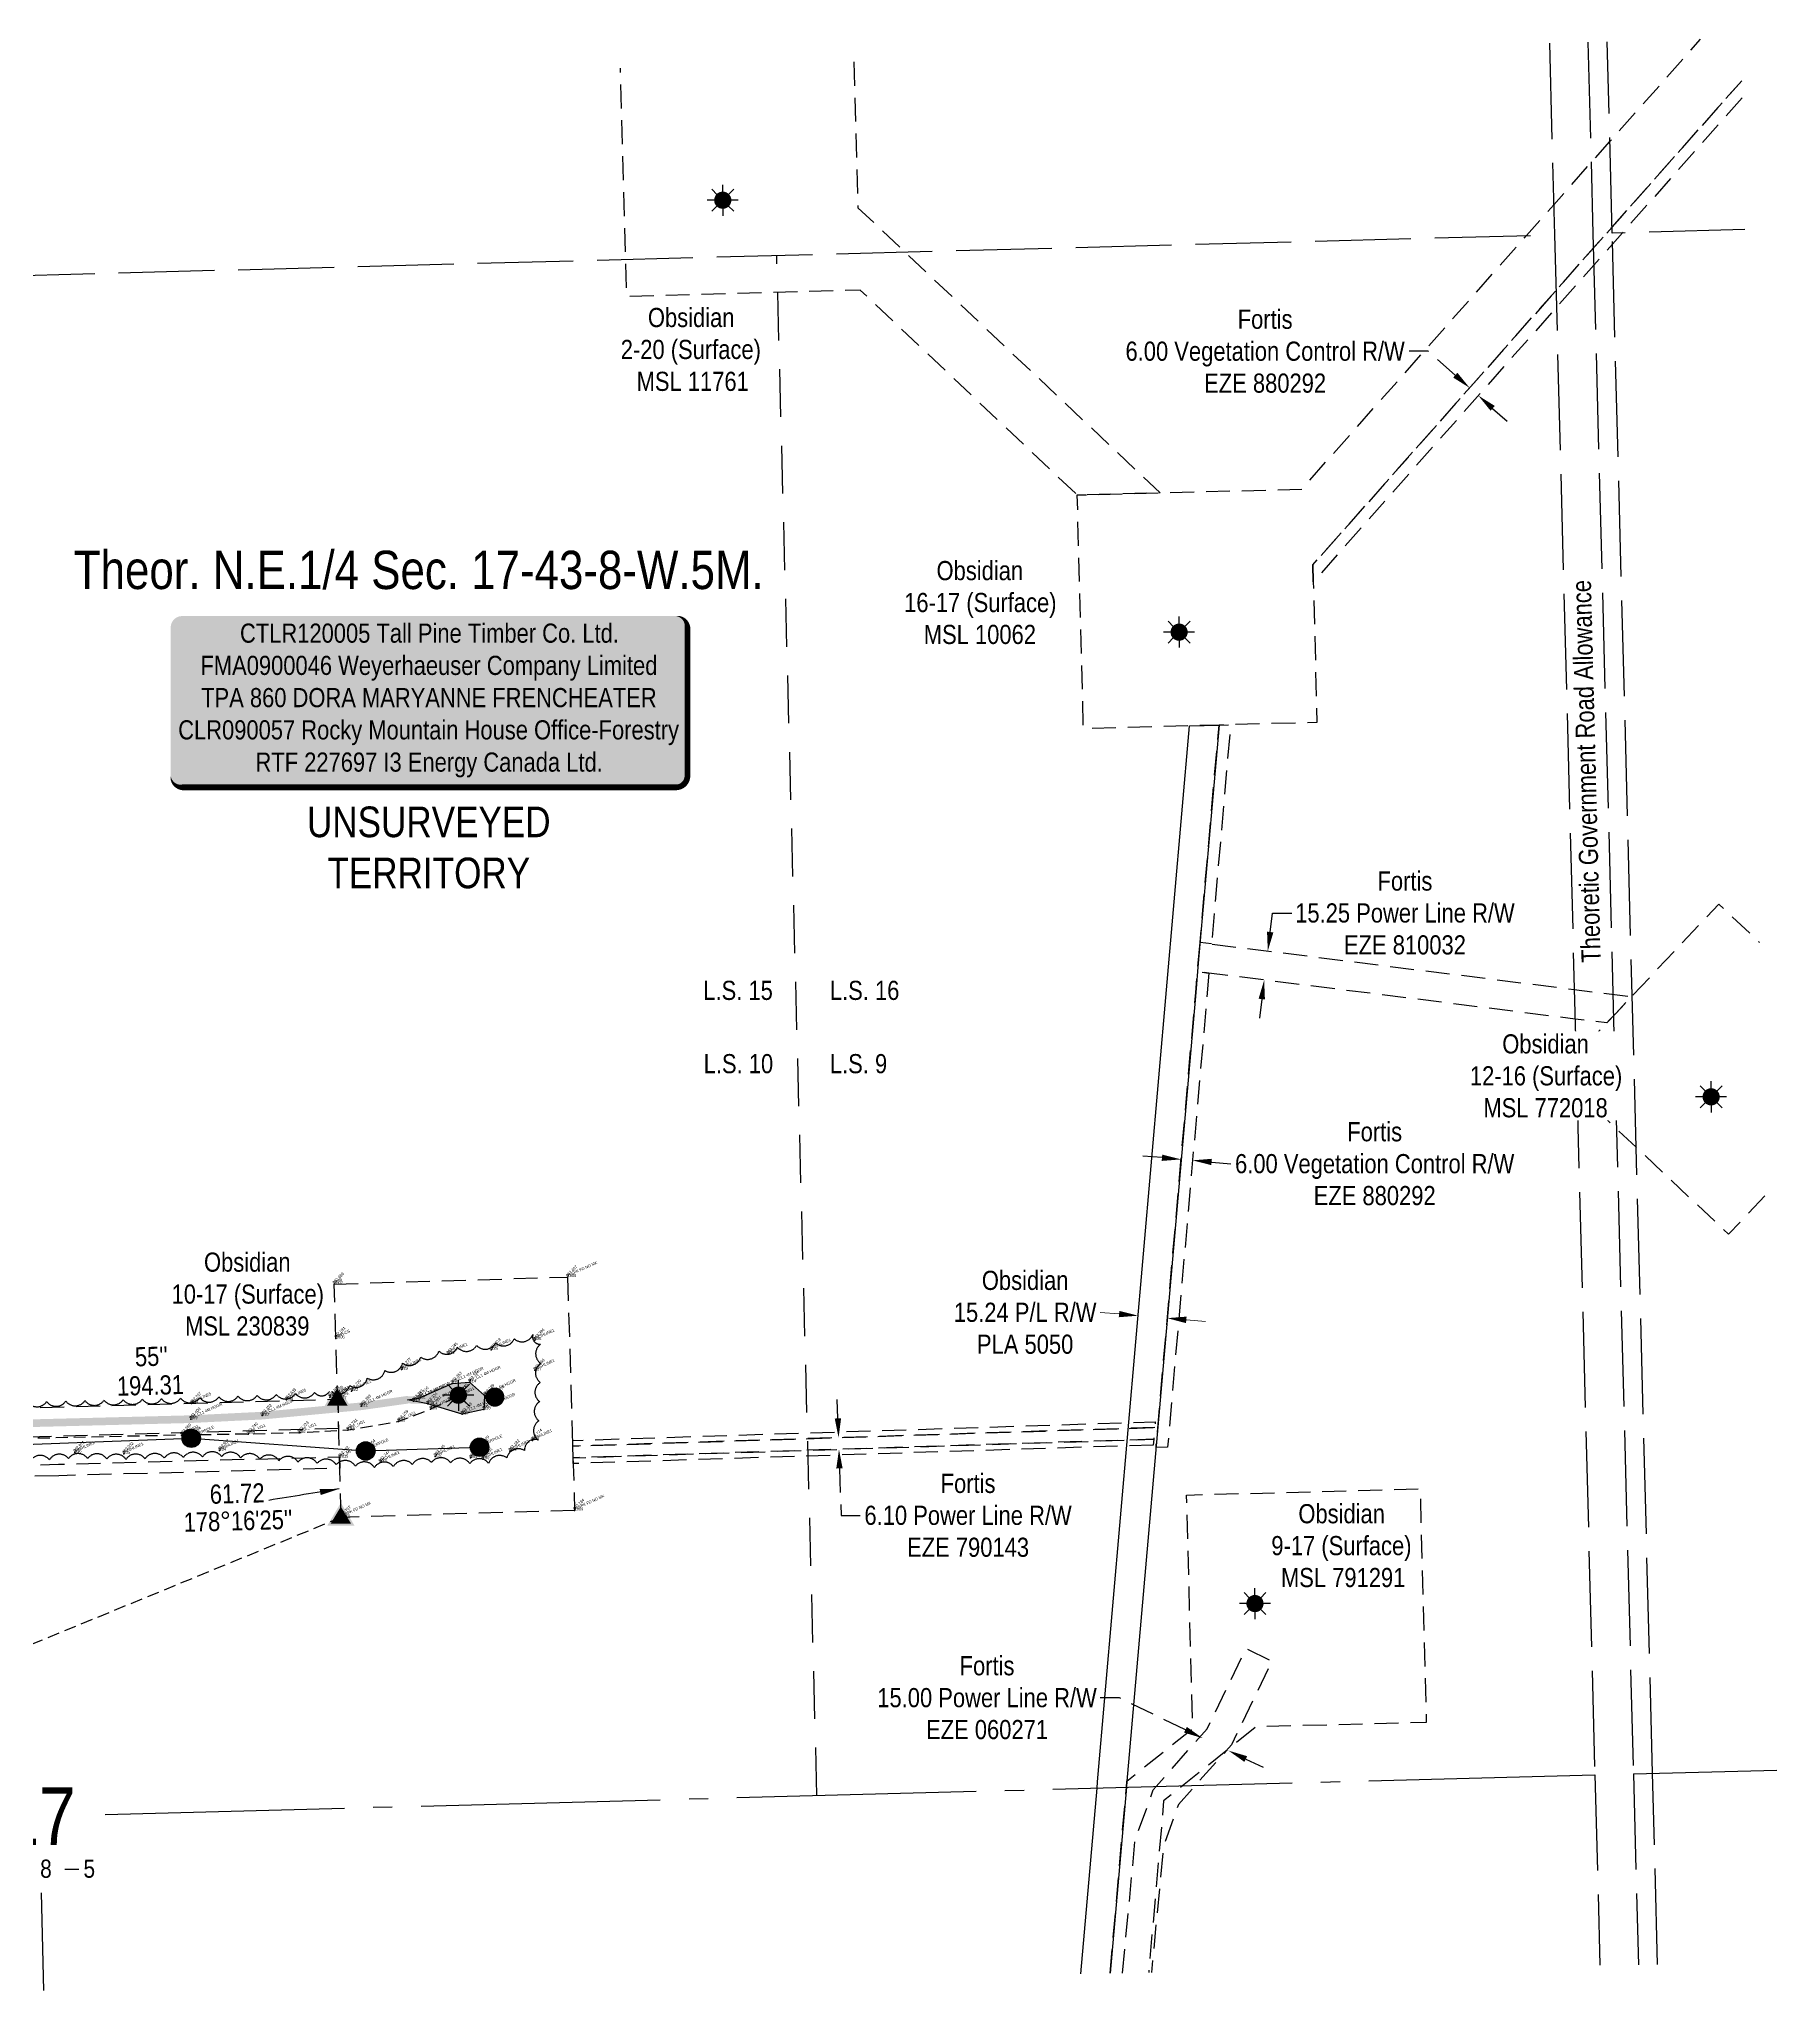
# Model space of a CAD drawing. Extents: x 623641 to 629563, y 5840932 to 5844881.
# Drawn here: x 626639 to 627546, y 5841100 to 5842126 of the extents above; entities that cross this region are included whole.
import ezdxf
from ezdxf.enums import TextEntityAlignment as Align

# ---------------------------------------------------------------- set-up
doc = ezdxf.new("R2010")
doc.units = 0
doc.header["$LTSCALE"] = 5
doc.header["$PDSIZE"] = 0.5
for name, pattern in [('0', [1, 1, 0]), ('foc-ACCESSROAD', [3.75, 2.5, -1.25]), ('foc-FLOWLINE', [3.75, 2.5, -1.25]), ('foc-LSD', [8, 5, -3]), ('foc-QUARTERLINE', [33, 25, -3, 2, -3]), ('foc-TIELINE', [1.875, 1.25, -0.625]), ('foc-UNSURVEYED', [12.5, 10, -2.5]), ('POWERLINE5', [7.8, 2.4, -0.6, 0.6, -0.6, 0.6, -0.6, 2.4]), ('UG_PIPE', [1.875, 1.25, -0.625])]:
    doc.linetypes.add(name, pattern=pattern)
doc.layers.get('Defpoints').update_dxf_attribs({"color": 9})
for name, color, linetype in [('10', 1, 'Continuous'), ('9', 3, 'Continuous'), ('AS-PIPE-UG', 44, 'UG_PIPE'), ('AS-POWER', 104, 'foc-POWER'), ('AS-POWER-EXISTING', 72, 'POWERLINE5'), ('AS-ROADS', 254, 'Continuous'), ('AS-SYMBOL', 7, 'Continuous'), ('C-AR', 13, 'foc-ACCESSROAD'), ('C-RW', 13, 'Continuous'), ('C-SYMBOL', 7, 'Continuous'), ('C-WS', 13, 'foc-ACCESSROAD'), ('C-WS-S', 13, 'Continuous'), ('F-EZE', 190, 'foc-FLOWLINE'), ('L-BD', 7, 'Continuous'), ('L-MON', 1, 'Continuous'), ('L-QSEC', 8, 'foc-QUARTERLINE'), ('L-ROAD-T', 7, 'Continuous'), ('L-SECLBL', 7, 'Continuous'), ('L-SECTION-LSD', 7, 'foc-LSD'), ('L-TIE', 7, 'foc-TIELINE'), ('L-UNS-T', 3, 'Continuous'), ('L-USEC', 7, 'foc-UNSURVEYED'), ('T-BUSH', 110, '0')]:
    doc.layers.add(name, color=color, linetype=linetype)
doc.layers.add('C-RW-T', color=13, linetype='Continuous', lineweight=9)
doc.layers.add('C-WS-T', color=13, linetype='Continuous', lineweight=9)
for name, color, linetype, plot in [('Z-DESCRIPTION', 4, 'Continuous', False), ('Z-ELEVATION', 2, 'Continuous', False), ('Z-MSPOINT', 7, 'Continuous', False), ('Z-POINTNUMBER', 6, 'Continuous', False)]:
    doc.layers.add(name, color=color, linetype=linetype, plot=plot)
doc.styles.add('100L', font='ARIALN.TTF', dxfattribs={"height": 11})
doc.styles.add('175L', font='ARIALN.TTF', dxfattribs={"height": 20})
doc.styles.add('80', font='ARIALN.TTF', dxfattribs={"height": 10})
doc.styles.add('80CG', font='ARIALN.TTF', dxfattribs={"height": 10})
doc.styles.add('80L', font='ARIALN.TTF', dxfattribs={"height": 10})
doc.styles.add('DESCRIPTION', font='ARIALN.TTF', dxfattribs={"height": 2.5})
doc.styles.add('ELEVATION', font='ARIALN.TTF', dxfattribs={"height": 2.5})
doc.styles.add('foc-LtypeFont', font='ARIALN.TTF', dxfattribs={"height": 7.35})
doc.styles.add('POINTNUMBER', font='ARIALN.TTF', dxfattribs={"height": 2.5})
doc.styles.add('SIMPLEX', font='ARIALN.TTF')
doc.linetypes.add('foc-POWER', pattern='A,6,-1,["P",foc-LtypeFont,S=0.2,R=0,X=-0.625,Y=-0.75],-1.24,4', length=12.24)
doc.dimstyles.new('Compass 5 000', dxfattribs={"dimscale": 5, "dimtxt": 9, "dimasz": 2, "dimexe": 0.2, "dimexo": 0.0625, "dimgap": 0.5, "dimtad": 0, "dimtih": 1, "dimtoh": 1, "dimzin": 0, "dimdsep": 46, "dimtxsty": '80CG', "dimcen": 0.1, "dimse1": 1, "dimse2": 1, "dimclrd": 256, "dimclrt": 256, "dimaunit": 1, "dimadec": 4, "dimazin": 0, "dimtfac": 0.06, "dimtofl": 0, "dimtmove": 0, "dimatfit": 1, "dimfxl": 0.2, "dimtolj": 1, "dimtzin": 0, "dimlwd": -1, "dimarcsym": 0})

# ---------------------------------------------------------------- blocks, each defined once
blk = doc.blocks.new('L-SECLBL')
at = {"layer": '9', "color": 7}
for p, q in [((-5.1, -27.8), (-12.3, -27.8)), ((20.7, -27.8), (13.5, -27.8))]:
    blk.add_line(p, q, dxfattribs=at)
at = {"layer": '10', "color": 2, "style": 'SIMPLEX'}
blk.add_attdef('SEC', text='', height=30, dxfattribs=at).set_placement((0, 0), align=Align.MIDDLE)
at = {"layer": '10', "color": 5, "style": '80L'}
blk.add_attdef('TWP', text='', height=9.5, dxfattribs=at).set_placement((-14.4, -27.4), align=Align.MIDDLE_RIGHT)
blk.add_attdef('RGE', text='', height=9.5, dxfattribs=at).set_placement((3.6, -27.4), align=Align.MIDDLE_CENTER)
blk.add_attdef('MER', text='', height=9.5, dxfattribs=at).set_placement((23.2, -27.4), align=Align.MIDDLE_LEFT)
blk = doc.blocks.new('*D634')
at = {"layer": 'Defpoints', "color": 0, "transparency": 16777216}
for p in [(627235.4, 5841543.7), (627241.2, 5841541.1), (627241.4, 5841543.2)]:
    blk.add_point(p, dxfattribs=at)
at = {"layer": 'F-EZE', "transparency": 16777216}
for p, q in [((627225.3, 5841542.5), (627215.3, 5841543.3)), ((627251.2, 5841540.2), (627261.2, 5841539.3))]:
    blk.add_line(p, q, dxfattribs=at)
for points in [[(627225.4, 5841544.1), (627225.1, 5841540.8), (627235.2, 5841541.6)], [(627251.3, 5841541.9), (627251, 5841538.6), (627241.2, 5841541.1)]]:
    blk.add_solid(points, dxfattribs=at)
at = {"layer": 'F-EZE', "transparency": 16777216, "insert": (627336.3, 5841539.3), "char_height": 10, "attachment_point": 5, "style": '80CG'}
blk.add_mtext('\\A1;Fortis\\P6.00 Vegetation Control R/W\\PEZE 880292', dxfattribs=at)
blk = doc.blocks.new('*D635')
at = {"layer": 'Defpoints', "color": 0, "transparency": 16777216}
for p in [(627258.4, 5841263.9), (627271.9, 5841257.4), (627246.5, 5841239.4)]:
    blk.add_point(p, dxfattribs=at)
at = {"layer": 'F-EZE', "transparency": 16777216}
for p, q in [((627203, 5841260.5), (627193, 5841260.5)), ((627237.5, 5841243.8), (627203, 5841260.5)), ((627269, 5841228.5), (627278, 5841224.2))]:
    blk.add_line(p, q, dxfattribs=at)
for points in [[(627238.2, 5841245.3), (627236.8, 5841242.3), (627246.5, 5841239.4)], [(627269.7, 5841230), (627268.3, 5841227), (627260, 5841232.9)]]:
    blk.add_solid(points, dxfattribs=at)
at = {"layer": 'F-EZE', "transparency": 16777216, "insert": (627133.9, 5841260.5), "char_height": 10, "attachment_point": 5, "style": '80CG'}
blk.add_mtext('\\A1;Fortis\\P15.00 Power Line R/W\\PEZE 060271', dxfattribs=at)
blk = doc.blocks.new('*D636')
at = {"layer": 'Defpoints', "color": 0, "transparency": 16777216}
for p in [(627280.5, 5841650.4), (627281.3, 5841650.3), (627279.4, 5841635.1)]:
    blk.add_point(p, dxfattribs=at)
at = {"layer": 'F-EZE', "transparency": 16777216}
for p, q in [((627281.8, 5841660.3), (627283, 5841670.2)), ((627283, 5841670.2), (627293, 5841670.2)), ((627277.4, 5841625.3), (627276.1, 5841615.4))]:
    blk.add_line(p, q, dxfattribs=at)
for points in [[(627280.1, 5841660.5), (627283.4, 5841660.1), (627280.5, 5841650.4)], [(627275.7, 5841625.5), (627279, 5841625.1), (627278.6, 5841635.2)]]:
    blk.add_solid(points, dxfattribs=at)
at = {"layer": 'F-EZE', "transparency": 16777216, "insert": (627352.1, 5841670.2), "char_height": 10, "attachment_point": 5, "style": '80CG'}
blk.add_mtext('\\A1;Fortis\\P15.25 Power Line R/W\\PEZE 810032', dxfattribs=at)
blk = doc.blocks.new('*D623')
at = {"layer": 'Defpoints', "color": 0, "transparency": 16777216}
for p in [(627056.4, 5841396.3), (627102.7, 5841397.8), (627102.9, 5841391.7)]:
    blk.add_point(p, dxfattribs=at)
at = {"layer": 'F-EZE', "transparency": 16777216}
for p, q in [((627056, 5841406.3), (627055.7, 5841416.3)), ((627056.9, 5841380.2), (627057.7, 5841355.7)), ((627057.7, 5841355.7), (627067.7, 5841355.7))]:
    blk.add_line(p, q, dxfattribs=at)
for points in [[(627057.7, 5841406.4), (627054.4, 5841406.3), (627056.4, 5841396.3)], [(627058.5, 5841380.3), (627055.2, 5841380.2), (627056.6, 5841390.2)]]:
    blk.add_solid(points, dxfattribs=at)
at = {"layer": 'F-EZE', "transparency": 16777216, "insert": (627124, 5841355.7), "char_height": 10, "attachment_point": 5, "style": '80CG'}
blk.add_mtext('\\A1;Fortis\\P6.10 Power Line R/W\\PEZE 790143', dxfattribs=at)
blk = doc.blocks.new('*D625')
at = {"layer": 'Defpoints', "color": 0, "transparency": 16777216}
for p in [(627390.4, 5841940.4), (627342.9, 5841895.9), (627347.4, 5841891.9)]:
    blk.add_point(p, dxfattribs=at)
at = {"layer": 'F-EZE', "transparency": 16777216}
for p, q in [((627364.3, 5841963.5), (627354.3, 5841963.5)), ((627378.4, 5841951), (627364.3, 5841963.5)), ((627397.9, 5841933.7), (627405.4, 5841927.1))]:
    blk.add_line(p, q, dxfattribs=at)
for points in [[(627379.5, 5841952.3), (627377.3, 5841949.8), (627385.9, 5841944.4)], [(627399, 5841935), (627396.8, 5841932.5), (627390.4, 5841940.4)]]:
    blk.add_solid(points, dxfattribs=at)
at = {"layer": 'F-EZE', "transparency": 16777216, "insert": (627279.1, 5841963.5), "char_height": 10, "attachment_point": 5, "style": '80CG'}
blk.add_mtext('\\A1;Fortis\\P6.00 Vegetation Control R/W\\PEZE 880292', dxfattribs=at)
blk = doc.blocks.new('*D601')
at = {"layer": 'C-RW-T', "transparency": 16777216}
for p, q in [((627202.9, 5841460.9), (627192.9, 5841461.7)), ((627238, 5841457.8), (627247.9, 5841456.9))]:
    blk.add_line(p, q, dxfattribs=at)
for points in [[(627203, 5841462.5), (627202.7, 5841459.2), (627212.8, 5841460)], [(627238.1, 5841459.5), (627237.8, 5841456.1), (627228, 5841458.7)]]:
    blk.add_solid(points, dxfattribs=at)
at = {"layer": 'Defpoints', "color": 0, "transparency": 16777216}
for p in [(627212.7, 5841458.1), (627212.8, 5841460), (627227.9, 5841456.8)]:
    blk.add_point(p, dxfattribs=at)
at = {"layer": 'C-RW-T', "transparency": 16777216, "insert": (627153.8, 5841461.7), "char_height": 10, "attachment_point": 5, "style": '80CG'}
blk.add_mtext('\\A1;Obsidian\\P15.24 P/L R/W^JPLA 5050', dxfattribs=at)
blk = doc.blocks.new('GAS')
h = blk.add_hatch(color=255)
h.dxf.hatch_style = 1
edge = h.paths.add_edge_path()
edge.add_arc((0, 0), 0.9, 0, 360)
for p, q in [((-0.81, 0), (-1.62, 0)), ((-0.57, 0.57), (-1.14, 1.14)), ((0, 0.81), (0, 1.62)), ((0.57, 0.57), (1.14, 1.14)), ((1.62, 0), (0.81, 0)), ((-0.57, -0.57), (-1.14, -1.14)), ((0, -0.81), (0, -1.62)), ((1.14, -1.14), (0.57, -0.57))]:
    blk.add_line(p, q)
blk.add_circle((0, 0), 0.8)
blk = doc.blocks.new('POWERPOLE')
h = blk.add_hatch(color=255)
edge = h.paths.add_edge_path()
edge.add_arc((0, 0), 0.96, 0, 360)
at = {"linetype": 'Continuous'}
for p, q in [((0.68, -0.68), (-0.68, 0.68)), ((-0.68, -0.68), (0.68, 0.68))]:
    blk.add_line(p, q, dxfattribs=at)
blk.add_circle((0, 0), 0.96, dxfattribs=at)
blk = doc.blocks.new('*U585')
h = blk.add_hatch(color=255)
edge = h.paths.add_edge_path()
edge.add_line((-129, -45.5), (129, -45.5))
edge.add_arc((129, -39.5), 6, 270, 360)
edge.add_line((135, -39.5), (135, 38))
edge.add_arc((129, 38), 6, 0, 90)
edge.add_line((129, 44), (-129, 44))
edge.add_arc((-129, 38), 6, 90, 180)
edge.add_line((-135, 38), (-135, -39.5))
edge.add_arc((-129, -39.5), 6, 180, 270)
at = {"color": 44, "flags": 128}
blk.add_lwpolyline([(-129, -45.5, 3, 3, 0), (129, -45.5, 3, 3, 0.414214), (135, -39.5, 3, 3, 0), (135, 38, 3, 0, 0.414214), (129, 44, 0, 0, 0), (-129, 44, 0, 0, 0.414214), (-135, 38, 0, 0, 0), (-135, -39.5, 0, 3, 0.414214)], format="xyseb", close=True, dxfattribs=at)
at = {"color": 44, "style": '80'}
blk.add_attdef('ENTER_TEXT_001', (-36, -5), '', height=10, dxfattribs=at)
blk = doc.blocks.new('RISER')
h = blk.add_hatch(color=255)
h.dxf.hatch_style = 1
edge = h.paths.add_edge_path()
edge.add_arc((0, 0), 0.7, 0, 360)
blk.add_hatch(color=48).paths.add_polyline_path([(0.58, -0.15), (-0.58, -0.15, 0.774597)])
at = {"color": 48}
blk.add_line((-0.58, -0.15), (0.58, -0.15), dxfattribs=at)
blk.add_circle((0, 0), 0.6, dxfattribs=at)
blk = doc.blocks.new('PLIA')
at = {"color": 255, "const_width": 1}
blk.add_lwpolyline([(-0.5, 0, 1), (0.5, 0, 1)], format="xyb", close=True, dxfattribs=at)
blk = doc.blocks.new('PLIAA')
blk.add_blockref('PLIA', (0, 0))
blk = doc.blocks.new('PLIB')
at = {"color": 1}
blk.add_circle((0, 0), 0.8, dxfattribs=at)
blk = doc.blocks.new('PLIBB')
blk.add_blockref('PLIB', (0, 0))
blk = doc.blocks.new('PLICC')
for name in ['PLIAA', 'PLIBB']:
    blk.add_blockref(name, (0, 0))
blk = doc.blocks.new('PLI')
blk.add_blockref('PLICC', (0, 0))
blk = doc.blocks.new('STRIA')
blk.add_hatch(color=255).paths.add_polyline_path([(-0.04, 1.52), (-1.47, -0.87), (1.39, -0.87)])
blk = doc.blocks.new('STRIAA')
blk.add_blockref('STRIA', (0, 0))
blk = doc.blocks.new('STRIB')
at = {"color": 1}
blk.add_solid([(-1.12, -0.67), (-0.04, 1.13), (1.04, -0.67)], dxfattribs=at)
blk = doc.blocks.new('STRIBB')
blk.add_blockref('STRIB', (0, 0))
blk = doc.blocks.new('STRICC')
for name in ['STRIAA', 'STRIBB']:
    blk.add_blockref(name, (0, 0))
blk = doc.blocks.new('fdspike')
blk.add_blockref('STRICC', (0, 0))

msp = doc.modelspace()

# ---------------------------------------------------------------- hatches: boundary and pattern name
at = {"layer": 'AS-ROADS'}
h = msp.add_hatch(color=256, dxfattribs=at)
h.dxf.hatch_style = 1
h.paths.add_polyline_path([(626831.332, 5841416.092), (626830.903, 5841418.002), (626837.98, 5841417.688), (626854.629, 5841424.664), (626863.692, 5841425.245), (626871.587, 5841418.311), (626871.236, 5841411.093), (626859.884, 5841408.564), (626841.889, 5841413.926), (626831.431, 5841414.186), (626831.336, 5841416.092)])

# ---------------------------------------------------------------- linework, layer by layer
at = {"layer": 'AS-PIPE-UG', "flags": 128}
msp.add_lwpolyline([(626857.153, 5841417.368), (626853.072, 5841415.72), (626843.406, 5841411.144), (626826.634, 5841404.687), (626800.105, 5841400.162), (626774.723, 5841398.764), (626748.145, 5841398.158), (626713.273, 5841397.626), (626609.393, 5841395.335), (626494.269, 5841391.23), (626407.654, 5841386.618), (626329.632, 5841387.225), (626301.626, 5841385.786), (626207.832, 5841384.073), (626143.092, 5841381.014), (626084.366, 5841379.136), (626021.693, 5841377.112), (625960.703, 5841375.566), (625891.648, 5841372.586), (625844.726, 5841368.925), (625825.431, 5841366.413), (625807.614, 5841364.423), (625752.854, 5841362.425), (625704.746, 5841361.894), (625654.163, 5841360.094), (625605.341, 5841359.454), (625553.438, 5841357.989), (625506.039, 5841356.718), (625452.454, 5841355.87), (625402.737, 5841353.303), (625352.943, 5841351.793), (625304.81, 5841350.056), (625274.625, 5841348.925), (625266.332, 5841346.594)], dxfattribs=at)
at = {"layer": 'AS-POWER', "flags": 128}
msp.add_lwpolyline([(625840.982, 5841365.922), (625964.476, 5841370.701), (626089.313, 5841375.564), (626203.057, 5841379.742), (626324.771, 5841381.024), (626412.26, 5841384.48), (626490.94, 5841387.35), (626603.767, 5841391.641), (626718.429, 5841395.984), (626809.471, 5841389.353), (626868.925, 5841391.298)], dxfattribs=at)
at = {"layer": 'AS-ROADS', "flags": 128}
msp.add_lwpolyline([(626831.332, 5841416.092), (626837.263, 5841416.929), (626854.629, 5841424.664), (626863.692, 5841425.245), (626871.587, 5841418.311), (626871.236, 5841411.093), (626859.884, 5841408.564), (626841.889, 5841413.926), (626831.336, 5841416.092)], close=True, dxfattribs=at)
at = {"layer": 'AS-ROADS', "const_width": 3.999, "flags": 128}
msp.add_lwpolyline([(625818.663, 5841376.29), (625898.242, 5841380.212), (625964.926, 5841382.511), (626088.89, 5841386.654), (626204.627, 5841391.272), (626325.511, 5841395.715), (626409.921, 5841397.415), (626490.483, 5841399.427), (626605.369, 5841403.095), (626718.209, 5841405.971), (626755.377, 5841407.802), (626807.198, 5841412.684), (626831.33, 5841416.091)], dxfattribs=at)
at = {"layer": 'C-AR', "flags": 128}
msp.add_lwpolyline([(626795.351, 5841401.129), (625830.3, 5841374.419), (625822.291, 5841389.438), (626794.891, 5841416.357)], close=True, dxfattribs=at)
at = {"layer": 'C-RW', "flags": 128}
msp.add_lwpolyline([(627182.874, 5841116.452), (627191.322, 5841213.338), (627191.606, 5841216.602), (627239.678, 5841767.99), (627255.02, 5841768.392), (627244.176, 5841643.996), (627242.851, 5841628.796), (627206.948, 5841217.01), (627206.664, 5841213.746), (627198.203, 5841116.699)], dxfattribs=at)
at = {"layer": 'C-WS', "flags": 128}
for points in [[(627527.958, 5842104.789), (627460.259, 5842028.374), (627457.358, 5842025.101), (627430.952, 5841995.293), (627304.017, 5841852.014), (627304.249, 5841843.144), (627306.174, 5841769.733), (627255.02, 5841768.392), (627239.678, 5841767.99), (627184.223, 5841766.536), (627181.025, 5841888.487), (627224.261, 5841889.621), (627298.309, 5841891.563), (627415.631, 5842023.991), (627429.781, 5842039.963), (627459.089, 5842073.045), (627506.361, 5842126.404)], [(627064.409, 5842114.66), (627066.526, 5842038.468), (627091.016, 5842015.351), (627224.261, 5841889.621), (627181.025, 5841888.487), (627067.722, 5841995.404), (626945.776, 5841992.016), (626945.236, 5842011.477), (626942.459, 5842111.42)], [(627540.003, 5841522.552), (627521.084, 5841502.473), (627472.854, 5841547.919), (627441.914, 5841577.072), (627432.296, 5841586.134), (627441.423, 5841595.82), (627449.147, 5841604.017), (627462.147, 5841617.814), (627470.781, 5841626.977), (627515.957, 5841674.921), (627537.266, 5841654.842)], [(627198.203, 5841116.699), (627206.664, 5841213.746), (627206.948, 5841217.01), (627241.3, 5841244.448), (627238.105, 5841366.361), (627360.019, 5841369.558), (627363.215, 5841247.643), (627274.424, 5841245.316), (627258.543, 5841232.632), (627235.878, 5841214.523), (627226.121, 5841206.737), (627218.3, 5841117.022)]]:
    msp.add_lwpolyline(points, dxfattribs=at)
at = {"layer": 'C-WS'}
msp.add_lwpolyline([(626918.574, 5841358.356), (626796.753, 5841354.685), (626793.075, 5841476.506), (626914.896, 5841480.178), (626918.574, 5841358.356)], close=True, dxfattribs=at)
at = {"layer": 'F-EZE', "flags": 128}
for points in [[(627528.142, 5842095.868), (627465.642, 5842025.32), (627460.492, 5842019.507), (627431.184, 5841986.425), (627304.249, 5841843.145), (627304.017, 5841852.014), (627430.952, 5841995.293), (627457.358, 5842025.101), (627460.259, 5842028.374), (627527.958, 5842104.789)], [(627204.692, 5841116.803), (627211.215, 5841186.122), (627220.692, 5841212.518), (627222.151, 5841214.158), (627248.898, 5841244.356), (627269.196, 5841286.191), (627282.688, 5841279.645), (627261.488, 5841235.956), (627258.543, 5841232.632), (627242.666, 5841214.704), (627233.829, 5841204.735), (627225.965, 5841182.836), (627219.775, 5841117.046)]]:
    msp.add_lwpolyline(points, dxfattribs=at)
for points in [[(627251.08, 5841654.069), (627245.119, 5841654.816), (627255.02, 5841768.392), (627261.061, 5841768.55), (627251.08, 5841654.069)], [(627462.147, 5841617.814), (627457.443, 5841612.822), (627440.923, 5841614.894), (627249.755, 5841638.868), (627243.794, 5841639.617), (627244.176, 5841643.996), (627245.119, 5841654.816), (627251.08, 5841654.069), (627440.519, 5841630.313), (627470.394, 5841626.567), (627462.147, 5841617.814)], [(627249.755, 5841638.868), (627228.18, 5841391.41), (627222.137, 5841391.215), (627242.851, 5841628.797), (627243.794, 5841639.617), (627249.755, 5841638.868)], [(627221.495, 5841401.604), (626917.648, 5841391.875), (626917.565, 5841394.876), (627221.758, 5841404.615), (627221.495, 5841401.604)], [(627220.962, 5841395.484), (626917.814, 5841385.8), (626917.646, 5841391.875), (627221.495, 5841401.604), (627220.962, 5841395.484)], [(627220.699, 5841392.471), (626917.9, 5841382.8), (626917.815, 5841385.791), (627220.962, 5841395.484), (627220.699, 5841392.471)], [(626649.302, 5841376.46), (626309.644, 5841367.548), (626309.515, 5841372.397), (626649.145, 5841382.462), (626795.765, 5841386.305), (626795.93, 5841380.304), (626649.302, 5841376.46)]]:
    msp.add_lwpolyline(points, close=True, dxfattribs=at)
at = {"layer": 'L-BD', "color": 3}
msp.add_line((626918.57, 5841358.346), (626918.57, 5841358.353), dxfattribs=at)
at = {"layer": 'L-QSEC'}
for p, q in [((626673.426, 5841199.583), (627451.267, 5841220.26)), ((627471.37, 5841220.787), (627546.205, 5841222.776)), ((626639.983, 5841158.696), (626641.31, 5841107.739))]:
    msp.add_line(p, q, dxfattribs=at)
at = {"layer": 'L-SECTION-LSD'}
msp.add_line((627045.105, 5841209.464), (627024.097, 5842013.589), dxfattribs=at)
at = {"layer": 'L-TIE'}
msp.add_line((626796.725, 5841354.675), (626176.381, 5841100.259), dxfattribs=at)
at = {"layer": 'L-USEC'}
for p, q in [((627427.57, 5842124.31), (627430.189, 5842024.379)), ((627447.673, 5842124.844), (627450.292, 5842024.905)), ((627460.344, 5842025.179), (627457.725, 5842125.112)), ((627529.567, 5842027.019), (627460.344, 5842025.179)), ((626618.005, 5842002.798), (627430.189, 5842024.379)), ((627430.189, 5842024.379), (627451.267, 5841220.26)), ((627450.292, 5842024.905), (627471.37, 5841220.787)), ((627481.422, 5841221.062), (627460.344, 5842025.179)), ((627451.267, 5841220.26), (627453.874, 5841120.812)), ((627471.37, 5841220.787), (627473.982, 5841121.135)), ((627484.037, 5841121.297), (627481.422, 5841221.062))]:
    msp.add_line(p, q, dxfattribs=at)
at = {"layer": 'T-BUSH', "flags": 128}
for points in [[(626791.68, 5841420.206, 0.52056705), (626801.124, 5841423.482, 0.52056705), (626810.305, 5841427.436, 0.52056705), (626819.486, 5841431.391, 0.52056705), (626828.719, 5841435.211, 0.52056705), (626838.201, 5841438.375, 0.52056705), (626847.684, 5841441.539, 0.52056705), (626857.431, 5841443.464, 0.52056705), (626867.378, 5841444.453, 0.52056705), (626877.272, 5841445.777, 0.52056705), (626887.029, 5841447.951, 0.52056705), (626896.786, 5841450.125, 0.52056705), (626900.793, 5841445.082, 0.52056705), (626900.854, 5841435.085, 0.52056705), (626900.642, 5841425.093, 0.52056705), (626900.273, 5841415.104, 0.52056705), (626899.903, 5841405.114, 0.52056705), (626899.534, 5841395.124, 0.52056705), (626892.421, 5841389.583, 0.52056705), (626883.235, 5841385.698, 0.52056705), (626873.655, 5841382.842, 0.52056705), (626863.815, 5841382.737, 0.52056705), (626853.829, 5841383.181, 0.52056705), (626843.851, 5841383.319, 0.52056705), (626833.911, 5841382.263, 0.52056705), (626823.97, 5841381.207, 0.52056705), (626814.021, 5841380.684, 0.52056705), (626804.05, 5841381.403, 0.52056705), (626794.08, 5841382.123, 0.52056705), (626784.109, 5841382.842, 0.52056705), (626774.139, 5841383.562, 0.52056705), (626764.168, 5841384.281, 0.52056705), (626754.198, 5841385.001, 0.52056705), (626744.227, 5841385.72, 0.52056705), (626734.257, 5841386.44, 0.52056705), (626724.268, 5841386.245, 0.52056705), (626714.276, 5841385.926, 0.52056705), (626704.285, 5841385.607, 0.52056705), (626694.294, 5841385.288, 0.52056705), (626684.302, 5841384.969, 0.52056705), (626674.309, 5841385.156, 0.52056705), (626664.316, 5841385.408, 0.52056705), (626654.328, 5841385.37, 0.52056705), (626644.35, 5841384.764, 0.52056705), (626634.372, 5841384.158, 0.52056705), (626624.394, 5841383.553, 0.52056705), (626614.416, 5841382.947, 0.52056705), (626604.437, 5841382.341, 0.52056705), (626594.447, 5841382.051, 0.52056705), (626584.452, 5841381.861, 0.52056705), (626574.458, 5841381.671, 0.52056705), (626564.463, 5841381.481, 0.52056705), (626554.468, 5841381.292, 0.52056705), (626544.474, 5841381.102, 0.52056705), (626534.479, 5841380.912, 0.52056705), (626524.484, 5841380.722, 0.52056705), (626514.49, 5841380.532, 0.52056705), (626504.495, 5841380.343, 0.52056705), (626494.5, 5841380.153, 0.52056705), (626484.506, 5841379.935, 0.52056705), (626474.512, 5841379.714, 0.52056705), (626464.518, 5841379.492, 0.52056705), (626454.524, 5841379.27, 0.52056705), (626445.561, 5841376.636, 0.52056705), (626437.361, 5841372.297, 0.52056705), (626427.365, 5841372.284, 0.52056705), (626417.368, 5841372.27, 0.52056705), (626407.372, 5841372.256, 0.52056705), (626397.375, 5841372.242, 0.52056705), (626387.379, 5841372.229, 0.52056705), (626377.383, 5841372.215, 0.52056705), (626367.386, 5841372.201, 0.52056705), (626357.39, 5841372.187, 0.52056705), (626347.393, 5841372.174, 0.52056705), (626337.397, 5841372.16, 0.52056705), (626327.44, 5841371.707, 0.52056705), (626317.603, 5841369.929, 0.52056705), (626307.766, 5841368.151, 0.52056705), (626297.844, 5841367.176, 0.52056705), (626287.853, 5841366.874, 0.52056705), (626277.861, 5841366.571, 0.52056705), (626267.869, 5841366.268, 0.52056705), (626257.877, 5841365.976, 0.52056705), (626247.884, 5841365.719, 0.52056705), (626237.89, 5841365.462, 0.52056705), (626227.897, 5841365.205, 0.52056705), (626217.964, 5841365.105, 0.52056705), (626207.97, 5841365.33, 0.52056705), (626197.976, 5841365.554, 0.52056705), (626187.982, 5841365.779, 0.52056705), (626177.989, 5841365.922, 0.52056705), (626167.998, 5841365.596, 0.52056705), (626158.007, 5841365.269, 0.52056705), (626148.016, 5841364.943, 0.52056705), (626138.024, 5841364.616, 0.52056705), (626128.033, 5841364.29, 0.52056705), (626118.042, 5841363.964, 0.52056705), (626108.051, 5841363.637, 0.52056705), (626098.06, 5841363.311, 0.52056705), (626088.068, 5841362.999, 0.52056705), (626078.076, 5841362.699, 0.52056705), (626068.084, 5841362.399, 0.52056705), (626058.092, 5841362.099, 0.52056705), (626048.101, 5841361.798, 0.52056705), (626038.109, 5841361.498, 0.52056705), (626028.117, 5841361.198, 0.52056705), (626018.125, 5841360.898, 0.52056705), (626008.133, 5841360.598, 0.52056705), (625998.141, 5841360.298, 0.52056705), (625988.149, 5841359.998, 0.52056705), (625978.157, 5841359.712, 0.52056705), (625968.162, 5841359.496, 0.52056705), (625958.168, 5841359.281, 0.52056705), (625948.174, 5841359.065, 0.52056705), (625938.18, 5841358.849, 0.52056705), (625928.186, 5841358.634, 0.52056705), (625918.192, 5841358.418, 0.52056705), (625908.198, 5841358.202, 0.52056705), (625898.203, 5841357.987, 0.52056705), (625888.209, 5841357.771, 0.52056705), (625878.215, 5841357.555, 0.52056705), (625868.221, 5841357.34, 0.52056705), (625858.326, 5841356.057, 0.52056705), (625853.513, 5841349.825, 0.52056705), (625852.84, 5841340.425, 0.52056705)], [(625963.504, 5841393.864, 0.52056705), (625973.494, 5841394.243, 0.52056705), (625983.483, 5841394.621, 0.52056705), (625993.472, 5841395, 0.52056705), (626003.461, 5841395.379, 0.52056705), (626013.451, 5841395.758, 0.52056705), (626023.44, 5841396.137, 0.52056705), (626033.429, 5841396.515, 0.52056705), (626043.419, 5841396.894, 0.52056705), (626053.408, 5841397.273, 0.52056705), (626063.397, 5841397.652, 0.52056705), (626073.386, 5841398.031, 0.52056705), (626083.376, 5841398.409, 0.52056705), (626093.366, 5841398.766, 0.52056705), (626103.357, 5841399.102, 0.52056705), (626113.347, 5841399.439, 0.52056705), (626123.338, 5841399.775, 0.52056705), (626133.329, 5841400.112, 0.52056705), (626143.32, 5841400.448, 0.52056705), (626153.31, 5841400.785, 0.52056705), (626163.301, 5841401.121, 0.52056705), (626173.292, 5841401.458, 0.52056705), (626183.283, 5841401.794, 0.52056705), (626193.274, 5841402.131, 0.52056705), (626203.264, 5841402.467, 0.52056705), (626213.254, 5841402.828, 0.52056705), (626223.244, 5841403.189, 0.52056705), (626233.234, 5841403.55, 0.52056705), (626243.224, 5841403.911, 0.52056705), (626253.214, 5841404.272, 0.52056705), (626263.204, 5841404.633, 0.52056705), (626273.194, 5841404.994, 0.52056705), (626283.184, 5841405.355, 0.52056705), (626293.174, 5841405.717, 0.52056705), (626303.164, 5841406.078, 0.52056705), (626313.154, 5841406.439, 0.52056705), (626323.144, 5841406.8, 0.52056705), (626333.138, 5841406.974, 0.52056705), (626343.134, 5841407.118, 0.52056705), (626353.129, 5841407.263, 0.52056705), (626363.124, 5841407.407, 0.52056705), (626373.12, 5841407.552, 0.52056705), (626383.115, 5841407.696, 0.52056705), (626393.111, 5841407.841, 0.52056705), (626403.106, 5841407.985, 0.52056705), (626413.102, 5841408.13, 0.52056705), (626423.093, 5841408.452, 0.52056705), (626433.083, 5841408.803, 0.52056705), (626443.073, 5841409.154, 0.52056705), (626453.063, 5841409.505, 0.52056705), (626463.054, 5841409.855, 0.52056705), (626473.044, 5841410.206, 0.52056705), (626483.034, 5841410.557, 0.52056705), (626493.025, 5841410.899, 0.52056705), (626503.017, 5841411.192, 0.52056705), (626513.009, 5841411.486, 0.52056705), (626523.001, 5841411.78, 0.52056705), (626532.993, 5841412.074, 0.52056705), (626542.986, 5841412.367, 0.52056705), (626552.978, 5841412.661, 0.52056705), (626562.97, 5841412.955, 0.52056705), (626572.962, 5841413.248, 0.52056705), (626582.954, 5841413.542, 0.52056705), (626592.946, 5841413.836, 0.52056705), (626602.938, 5841414.13, 0.52056705), (626612.931, 5841414.396, 0.52056705), (626622.925, 5841414.649, 0.52056705), (626632.918, 5841414.903, 0.52056705), (626642.911, 5841415.156, 0.52056705), (626652.904, 5841415.409, 0.52056705), (626662.898, 5841415.662, 0.52056705), (626672.891, 5841415.915, 0.52056705), (626682.884, 5841416.169, 0.52056705), (626692.877, 5841416.422, 0.52056705), (626702.871, 5841416.675, 0.52056705), (626712.864, 5841416.928, 0.52056705), (626722.855, 5841417.247, 0.52056705), (626732.843, 5841417.648, 0.52056705), (626742.832, 5841418.048, 0.52056705), (626752.82, 5841418.449, 0.52056705), (626762.809, 5841418.85, 0.52056705), (626772.792, 5841419.346, 0.52056705), (626782.771, 5841419.946, 0.52056705), (626790.526, 5841420.413, 0.52056705)]]:
    msp.add_lwpolyline(points, format="xyb", dxfattribs=at)
at = {"layer": 'Z-MSPOINT'}
for p in [(626793.064, 5841476.5, 962.689), (626914.88, 5841480.172, 962.697), (626793.922, 5841448.139, 962.581), (626874.995, 5841442.197, 963.318), (626897.781, 5841447.274, 963.396), (626828.183, 5841431.871, 963.277), (626852.395, 5841439.95, 963.245), (626897.877, 5841431.467, 963.169), (626802.084, 5841420.63, 962.729), (626854.618, 5841424.658, 963.353), (626863.681, 5841425.239, 963.314), (626718.539, 5841414.072, 962.707), (626768.166, 5841416.064, 962.635), (626790.706, 5841417.419, 962.527), (626792.66, 5841417.372, 962.535), (626794.879, 5841416.355, 962.67), (626807.187, 5841412.678, 963.393), (626834.487, 5841415.437, 963.383), (626837.252, 5841416.923, 963.41), (626841.878, 5841413.92, 963.334), (626843.406, 5841411.144, 963.297), (626853.072, 5841415.72, 963.349), (626857.153, 5841417.368, 963.322), (626857.318, 5841417.495, 963.311), (626857.906, 5841418.476, 964.235), (626871.225, 5841411.087, 963.262), (626871.576, 5841418.305, 963.289), (626876.914, 5841417.494, 963.214), (626718.198, 5841405.965, 963.409), (626755.366, 5841407.796, 963.332), (626800.105, 5841400.162, 962.741), (626826.634, 5841404.687, 963.159), (626859.873, 5841408.558, 963.159), (626713.273, 5841397.626, 962.589), (626718.418, 5841395.978, 962.894), (626733.13, 5841389.528, 962.957), (626748.145, 5841398.158, 962.74), (626774.723, 5841398.764, 962.733), (626868.914, 5841391.292, 962.92), (626896.522, 5841394.838, 962.774), (626657.651, 5841388.576, 962.971), (626683.152, 5841387.933, 963.032), (626795.794, 5841385.895, 962.752), (626809.46, 5841389.347, 962.754), (626816.963, 5841383.478, 962.747), (626845.78, 5841386.54, 963.245), (626864.273, 5841385.719, 962.905), (626870.617, 5841385.065, 962.831), (626884.775, 5841389.287, 963.182), (626796.725, 5841354.675, 962.767), (626918.559, 5841358.34, 962.284)]:
    msp.add_point(p, dxfattribs=at)

# ---------------------------------------------------------------- block references
at = {"layer": 'AS-POWER-EXISTING', "xscale": 4.999999999999996, "yscale": 4.999999999999996, "zscale": 4.999999999999996}
for p in [(626718.418, 5841395.978), (626809.46, 5841389.347), (626868.914, 5841391.292)]:
    msp.add_blockref('POWERPOLE', p, dxfattribs=at)
at = {"layer": 'AS-POWER-EXISTING', "color": 3, "xscale": 4.99999999999997, "yscale": 4.99999999999997, "zscale": 4.99999999999997}
for p in [(626718.429, 5841395.984), (626809.471, 5841389.353), (626868.925, 5841391.298)]:
    msp.add_blockref('POWERPOLE', p, dxfattribs=at)
at = {"layer": 'AS-SYMBOL', "xscale": 4.999999999999996, "yscale": 4.999999999999996, "zscale": 4.999999999999996}
for name, p in [('GAS', (626857.906, 5841418.476)), ('RISER', (626857.318, 5841417.495))]:
    msp.add_blockref(name, p, dxfattribs=at)
at = {"layer": 'AS-SYMBOL', "color": 3, "xscale": 4.99999999999997, "yscale": 4.99999999999997, "zscale": 4.99999999999997}
msp.add_blockref('GAS', (626857.917, 5841418.482), dxfattribs=at)
at = {"layer": 'C-WS-S', "color": 3, "xscale": 4.998227099999978, "yscale": 4.998227099999978, "zscale": 4.998227099999978}
for p in [(626995.923, 5842042.393), (627234.185, 5841816.873), (627511.974, 5841574.264), (627273.808, 5841309.687)]:
    msp.add_blockref('GAS', p, dxfattribs=at)
at = {"layer": 'L-MON'}
for name, p, xscale, yscale, zscale in [('fdspike', (626794.879, 5841416.355), 4.998227049999996, 4.998227049999996, 4.998227049999996), ('PLI', (626876.914, 5841417.494), 4.999999999999996, 4.999999999999996, 4.999999999999996), ('fdspike', (626796.725, 5841354.675), 4.998227049999996, 4.998227049999996, 4.998227049999996)]:
    msp.add_blockref(name, p, dxfattribs=dict(at, xscale=xscale, yscale=yscale, zscale=zscale))
at = {"layer": 'L-SECLBL', "color": 3}
ref = msp.add_blockref('*U585', (626842.574, 5841781.318), dxfattribs=dict(at, xscale=0.9992909657269748, yscale=0.9992909657269748, zscale=0.9992909657269748))
ref.add_attrib('ENTER_TEXT_001', 'CTLR120005 Tall Pine Timber Co. Ltd.', (626743.852, 5841811.366), dxfattribs={"layer": '0', "color": 44, "height": 9.99291, "style": '80'})
ref.add_attrib('ENTER_TEXT_002', 'FMA0900046 Weyerhaeuser Company Limited', (626723.205, 5841794.534), dxfattribs={"layer": '0', "color": 44, "height": 9.99291, "style": '80'})
ref.add_attrib('ENTER_TEXT_003', 'TPA 860 DORA MARYANNE FRENCHEATER', (626723.583, 5841777.702), dxfattribs={"layer": '0', "color": 44, "height": 9.99291, "style": '80'})
ref.add_attrib('ENTER_TEXT_004', 'CLR090057 Rocky Mountain House Office-Forestry', (626711.596, 5841760.87), dxfattribs={"layer": '0', "color": 44, "height": 9.99291, "style": '80'})
ref.add_attrib('ENTER_TEXT_005', 'RTF 227697 I3 Energy Canada Ltd.', (626751.936, 5841744.038), dxfattribs={"layer": '0', "color": 44, "height": 9.99291, "style": '80'})
msp.add_blockref('L-SECLBL', (626638.942, 5841198.667), dxfattribs=at).add_auto_attribs({'SEC': '17', 'TWP': '43', 'RGE': '8', 'MER': '5'})

# ---------------------------------------------------------------- texts
at = {"layer": 'C-SYMBOL', "color": 3, "style": '175L'}
msp.add_text('Theor. N.E.1/4 Sec. 17-43-8-W.5M.', height=19.99291, dxfattribs=at).set_placement((626837.188, 5841833.39), align=Align.BOTTOM_CENTER)
at = {"layer": 'C-WS-T', "char_height": 9.99645, "attachment_point": 1, "style": '80L'}
for s, width, insert in [('\\pi17.58847;Obsidian\\P\\pi3.40864;2-20 (Surface)\\P\\pi11.69697;MSL 11761', 78.99495, (626939.256, 5841986.153)), ('\\pi17.58847;Obsidian\\P\\pi0.67769;16-17 (Surface)\\P\\pi10.94007;MSL 10062', 78.99495, (627089.95, 5841854.019)), ('\\pi26.07983;Obsidian\\P\\pi9.16905;10-17 (Surface)\\P\\pi16.2027;MSL 230839', 95.97768, (626698.985, 5841492.958)), ('\\pi17.58847;Obsidian\\P\\pi3.47683;9-17 (Surface)\\P\\pi8.51256;MSL 791291', 78.99495, (627278.87, 5841361.614))]:
    msp.add_mtext_dynamic_manual_height_columns(s, width=width, gutter_width=50, heights=[0], dxfattribs=dict(at, insert=insert))
at = {"layer": 'L-BD', "style": '80L'}
for s, height, rotation, p in [("55''", 9.9965, 1.5842, (626697.562, 5841438.662)), ('194.31', 9.9965, 1.5842, (626697.09, 5841423.649)), ('61.72', 9.9965, 1.6109, (626742.393, 5841367.146)), ("178°16'25''", 9.99645, 1.6109, (626742.793, 5841352.906))]:
    msp.add_text(s, height=height, rotation=rotation, dxfattribs=at).set_placement(p, align=Align.MIDDLE)
at = {"layer": 'L-ROAD-T', "style": '80L'}
msp.add_text('Theoretic Government Road Allowance', height=9.99645, rotation=91.481228, dxfattribs=at).set_placement((627446.757, 5841744.174), align=Align.MIDDLE_CENTER)
at = {"layer": 'L-UNS-T', "color": 3, "insert": (626842.432, 5841704.376), "char_height": 15.99433, "attachment_point": 5, "style": '80L'}
msp.add_mtext_dynamic_manual_height_columns('UNSURVEYED TERRITORY', width=126.41375, gutter_width=47.5, heights=[0], dxfattribs=at)
at = {"layer": 'Z-DESCRIPTION', "style": 'DESCRIPTION'}
for s, p in [('PLSPK FD NO MK', (626914.88, 5841480.172)), ('FDIB', (626793.064, 5841476.5)), ('FDIB-CS', (626793.922, 5841448.139)), ('BUSHLINE1', (626897.781, 5841447.274)), ('BUSHLINE1', (626852.395, 5841439.95)), ('BUSHLINE1', (626874.995, 5841442.197)), ('BUSHLINE1', (626828.183, 5841431.871)), ('RD_CL1 4M HGGR', (626854.618, 5841424.658)), ('RD_CL1 4M HGGR', (626863.681, 5841425.239)), ('BUSHLINE1', (626897.877, 5841431.467)), ('BUSHLINE5', (626768.166, 5841416.064)), ('BUSHLINE5', (626790.706, 5841417.419)), ('BUSHLINE1', (626792.66, 5841417.372)), ('BUSHLINE1', (626802.084, 5841420.63)), ('RD_CL1 4M HGGR', (626834.487, 5841415.437)), ('RD_CL1 4M HGGR', (626837.252, 5841416.923)), ('RD_CL1 4M HGGR', (626841.878, 5841413.92)), ('PIPE_UG1', (626853.072, 5841415.72)), ('PIPE_UG1', (626857.153, 5841417.368)), ('RISER1', (626857.318, 5841417.495)), ('WH', (626857.906, 5841418.476)), ('RD_CL1 4M HGGR', (626871.576, 5841418.305)), ('RD_CL1 4M HGGR', (626718.198, 5841405.965)), ('BUSHLINE5', (626718.539, 5841414.072)), ('RD_CL1 4M HGGR', (626755.366, 5841407.796)), ('PLSPK', (626794.879, 5841416.355)), ('RD_CL1 4M HGGR', (626807.187, 5841412.678)), ('PIPE_UG1', (626843.406, 5841411.144)), ('RD_CL1 4M HGGR', (626859.873, 5841408.558)), ('RD_CL1 4M HGGR', (626871.225, 5841411.087)), ('PLI', (626876.914, 5841417.494)), ('PIPE_UG1', (626713.273, 5841397.626)), ('POWERPOLE', (626718.418, 5841395.978)), ('PIPE_UG1', (626748.145, 5841398.158)), ('PIPE_UG1', (626774.723, 5841398.764)), ('PIPE_UG1', (626800.105, 5841400.162)), ('PIPE_UG1', (626826.634, 5841404.687)), ('BUSHLINE1', (626896.522, 5841394.838)), ('BUSHLINE1', (626657.651, 5841388.576)), ('BUSHLINE1', (626683.152, 5841387.933)), ('BUSHLINE1', (626733.13, 5841389.528)), ('PLI_MP', (626795.794, 5841385.895)), ('POWERPOLE', (626809.46, 5841389.347)), ('BUSHLINE1', (626845.78, 5841386.54)), ('BUSHLINE1', (626864.273, 5841385.719)), ('POWERPOLE', (626868.914, 5841391.292)), ('BUSHLINE1', (626870.617, 5841385.065)), ('BUSHLINE1', (626884.775, 5841389.287)), ('BUSHLINE1', (626816.963, 5841383.478)), ('PLSPK FD NO MK', (626796.725, 5841354.675)), ('PLSPK FD NO MK', (626918.559, 5841358.34))]:
    msp.add_text(s, height=1.5, rotation=23.999999, dxfattribs=at).set_placement(p)
at = {"layer": 'Z-ELEVATION', "style": 'ELEVATION'}
for s, p in [('962.689', (626793.064, 5841476.5)), ('962.697', (626914.88, 5841480.172)), ('962.581', (626793.922, 5841448.139)), ('963.396', (626897.781, 5841447.274)), ('963.245', (626852.395, 5841439.95)), ('963.318', (626874.995, 5841442.197)), ('963.277', (626828.183, 5841431.871)), ('963.314', (626863.681, 5841425.239)), ('963.169', (626897.877, 5841431.467)), ('962.635', (626768.166, 5841416.064)), ('962.527', (626790.706, 5841417.419)), ('962.535', (626792.66, 5841417.372)), ('962.670', (626794.879, 5841416.355)), ('962.729', (626802.084, 5841420.63)), ('963.383', (626834.487, 5841415.437)), ('963.410', (626837.252, 5841416.923)), ('963.349', (626853.072, 5841415.72)), ('963.353', (626854.618, 5841424.658)), ('963.322', (626857.153, 5841417.368)), ('963.311', (626857.318, 5841417.495)), ('964.235', (626857.906, 5841418.476)), ('963.289', (626871.576, 5841418.305)), ('963.214', (626876.914, 5841417.494)), ('963.409', (626718.198, 5841405.965)), ('962.707', (626718.539, 5841414.072)), ('963.332', (626755.366, 5841407.796)), ('963.393', (626807.187, 5841412.678)), ('963.159', (626826.634, 5841404.687)), ('963.334', (626841.878, 5841413.92)), ('963.297', (626843.406, 5841411.144)), ('963.159', (626859.873, 5841408.558)), ('963.262', (626871.225, 5841411.087)), ('962.589', (626713.273, 5841397.626)), ('962.894', (626718.418, 5841395.978)), ('962.740', (626748.145, 5841398.158)), ('962.733', (626774.723, 5841398.764)), ('962.741', (626800.105, 5841400.162)), ('962.774', (626896.522, 5841394.838)), ('962.971', (626657.651, 5841388.576)), ('963.032', (626683.152, 5841387.933)), ('962.957', (626733.13, 5841389.528)), ('962.752', (626795.794, 5841385.895)), ('962.754', (626809.46, 5841389.347)), ('963.245', (626845.78, 5841386.54)), ('962.905', (626864.273, 5841385.719)), ('962.920', (626868.914, 5841391.292)), ('962.831', (626870.617, 5841385.065)), ('963.182', (626884.775, 5841389.287)), ('962.747', (626816.963, 5841383.478)), ('962.767', (626796.725, 5841354.675)), ('962.284', (626918.559, 5841358.34))]:
    msp.add_text(s, height=1.5, rotation=44.999991, dxfattribs=at).set_placement(p)
at = {"layer": 'Z-POINTNUMBER', "style": 'POINTNUMBER'}
for s, p in [('1007', (626793.064, 5841476.5)), ('1008', (626914.88, 5841480.172)), ('1006', (626793.922, 5841448.139)), ('124', (626852.395, 5841439.95)), ('125', (626874.995, 5841442.197)), ('126', (626897.781, 5841447.274)), ('123', (626828.183, 5841431.871)), ('127', (626897.877, 5841431.467)), ('122', (626802.084, 5841420.63)), ('113', (626854.618, 5841424.658)), ('114', (626863.681, 5841425.239)), ('168', (626718.539, 5841414.072)), ('169', (626768.166, 5841416.064)), ('170', (626790.706, 5841417.419)), ('121', (626792.66, 5841417.372)), ('1017', (626794.879, 5841416.355)), ('111', (626807.187, 5841412.678)), ('119', (626834.487, 5841415.437)), ('112', (626837.252, 5841416.923)), ('118', (626841.878, 5841413.92)), ('189', (626843.406, 5841411.144)), ('188', (626853.072, 5841415.72)), ('187', (626857.153, 5841417.368)), ('186', (626857.318, 5841417.495)), ('120', (626857.906, 5841418.476)), ('117', (626859.873, 5841408.558)), ('116', (626871.225, 5841411.087)), ('115', (626871.576, 5841418.305)), ('1016', (626876.914, 5841417.494)), ('109', (626718.198, 5841405.965)), ('193', (626748.145, 5841398.158)), ('110', (626755.366, 5841407.796)), ('192', (626774.723, 5841398.764)), ('191', (626800.105, 5841400.162)), ('190', (626826.634, 5841404.687)), ('136', (626657.651, 5841388.576)), ('135', (626683.152, 5841387.933)), ('194', (626713.273, 5841397.626)), ('183', (626718.418, 5841395.978)), ('134', (626733.13, 5841389.528)), ('184', (626809.46, 5841389.347)), ('185', (626868.914, 5841391.292)), ('129', (626884.775, 5841389.287)), ('128', (626896.522, 5841394.838)), ('1015', (626795.794, 5841385.895)), ('133', (626816.963, 5841383.478)), ('132', (626845.78, 5841386.54)), ('131', (626864.273, 5841385.719)), ('130', (626870.617, 5841385.065)), ('1009', (626918.559, 5841358.34)), ('1010', (626796.725, 5841354.675))]:
    msp.add_text(s, height=1.5, dxfattribs=at).set_placement(p)

# ---------------------------------------------------------------- dimensions: what is measured, and where the dimension line sits
at = {"layer": 'C-RW-T'}
dim = msp.add_aligned_dim(p1=(627227.855, 5841456.796), p2=(627212.662, 5841458.121), distance=-1.87, text='Obsidian\\P15.24 P/L R/W^JPLA 5050', dimstyle='Compass 5 000', dxfattribs=at)
dim.commit()
dim.dimension.update_dxf_attribs({"geometry": '*D601', "text_midpoint": (627153.815, 5841461.721)})
at = {"layer": 'F-EZE'}
dim = msp.add_linear_dim(base=(627390.384, 5841940.371), p1=(627342.901, 5841895.905), p2=(627347.433, 5841891.89), angle=318.461366, text='Fortis\\P6.00 Vegetation Control R/W\\PEZE 880292', dimstyle='Compass 5 000', dxfattribs=at)
dim.commit()
dim.dimension.update_dxf_attribs({"geometry": '*D625', "text_midpoint": (627279.147, 5841963.476), "dimtype": 161})
at = {"layer": 'F-EZE', "color": 3}
for p1, p2, distance, text, picture, middle in [((627279.43, 5841635.147), (627281.328, 5841650.276), 0.819, 'Fortis\\P15.25 Power Line R/W\\PEZE 810032', '*D636', (627352.144, 5841670.222)), ((627235.43, 5841543.677), (627241.41, 5841543.156), -2.084, 'Fortis\\P6.00 Vegetation Control R/W\\PEZE 880292', '*D634', (627336.31, 5841539.342))]:
    dim = msp.add_aligned_dim(p1=p1, p2=p2, distance=distance, text=text, dimstyle='Compass 5 000', dxfattribs=at)
    dim.commit()
    dim.dimension.update_dxf_attribs({"geometry": picture, "text_midpoint": middle})
at = {"layer": 'F-EZE', "color": 1}
dim = msp.add_linear_dim(base=(627056.364, 5841396.316), p1=(627102.906, 5841391.713), p2=(627102.711, 5841397.8), angle=91.833852, text='Fortis\\P6.10 Power Line R/W\\PEZE 790143', dimstyle='Compass 5 000', dxfattribs=at)
dim.commit()
dim.dimension.update_dxf_attribs({"geometry": '*D623', "text_midpoint": (627124.027, 5841355.746), "dimtype": 161})
at = {"layer": 'F-EZE', "color": 3}
dim = msp.add_linear_dim(base=(627246.508, 5841239.431), p1=(627271.88, 5841257.373), p2=(627258.39, 5841263.919), angle=154.11715, text='Fortis\\P15.00 Power Line R/W\\PEZE 060271', dimstyle='Compass 5 000', dxfattribs=at)
dim.commit()
dim.dimension.update_dxf_attribs({"geometry": '*D635', "text_midpoint": (627133.896, 5841260.523), "dimtype": 161})

# ---------------------------------------------------------------- leaders
at = {"layer": 'L-BD', "path_type": 1}
msp.add_leader([(626795.573, 5841369.567), (626758.925, 5841363.578)], dimstyle='Compass 5 000', override={"dimgap": 0.5, "dimtad": 0}, dxfattribs=at)

# ---------------------------------------------------------------- next in the draw order: texts
at = {"layer": 'C-WS-T', "insert": (627385.342, 5841606.897), "char_height": 9.99645, "attachment_point": 1, "style": '80L', "bg_fill": 3, "box_fill_scale": 1.15, "bg_fill_color": 256, "bg_fill_true_color": 256, "bg_fill_transparency": 0}
msp.add_mtext_dynamic_manual_height_columns('\\pi17.58847;Obsidian\\P\\pi0.67769;12-16 (Surface)\\P\\pi7.71134;MSL 772018', width=78.99495, gutter_width=50, heights=[0], dxfattribs=at)
at = {"layer": 'L-SECTION-LSD', "attachment_point": 1, "style": '100L', "bg_fill": 3, "box_fill_scale": 1.5, "bg_fill_color": 256, "bg_fill_transparency": 0}
for s, width, insert, char_height in [('\\pi1.85822;L.S. 15', 36.85945, (626983.911, 5841634.849), 9.99645), ('L.S. 16', 36.94144, (627051.847, 5841634.849), 9.9965), ('\\pi2.04147;L.S. 10', 36.95405, (626983.911, 5841596.578), 9.99645), ('L.S. 9', 30.52728, (627051.847, 5841596.578), 9.9965)]:
    msp.add_mtext_dynamic_manual_height_columns(s, width=width, gutter_width=55, heights=[0], dxfattribs=dict(at, insert=insert, char_height=char_height))

doc.saveas('drawing.dxf')
